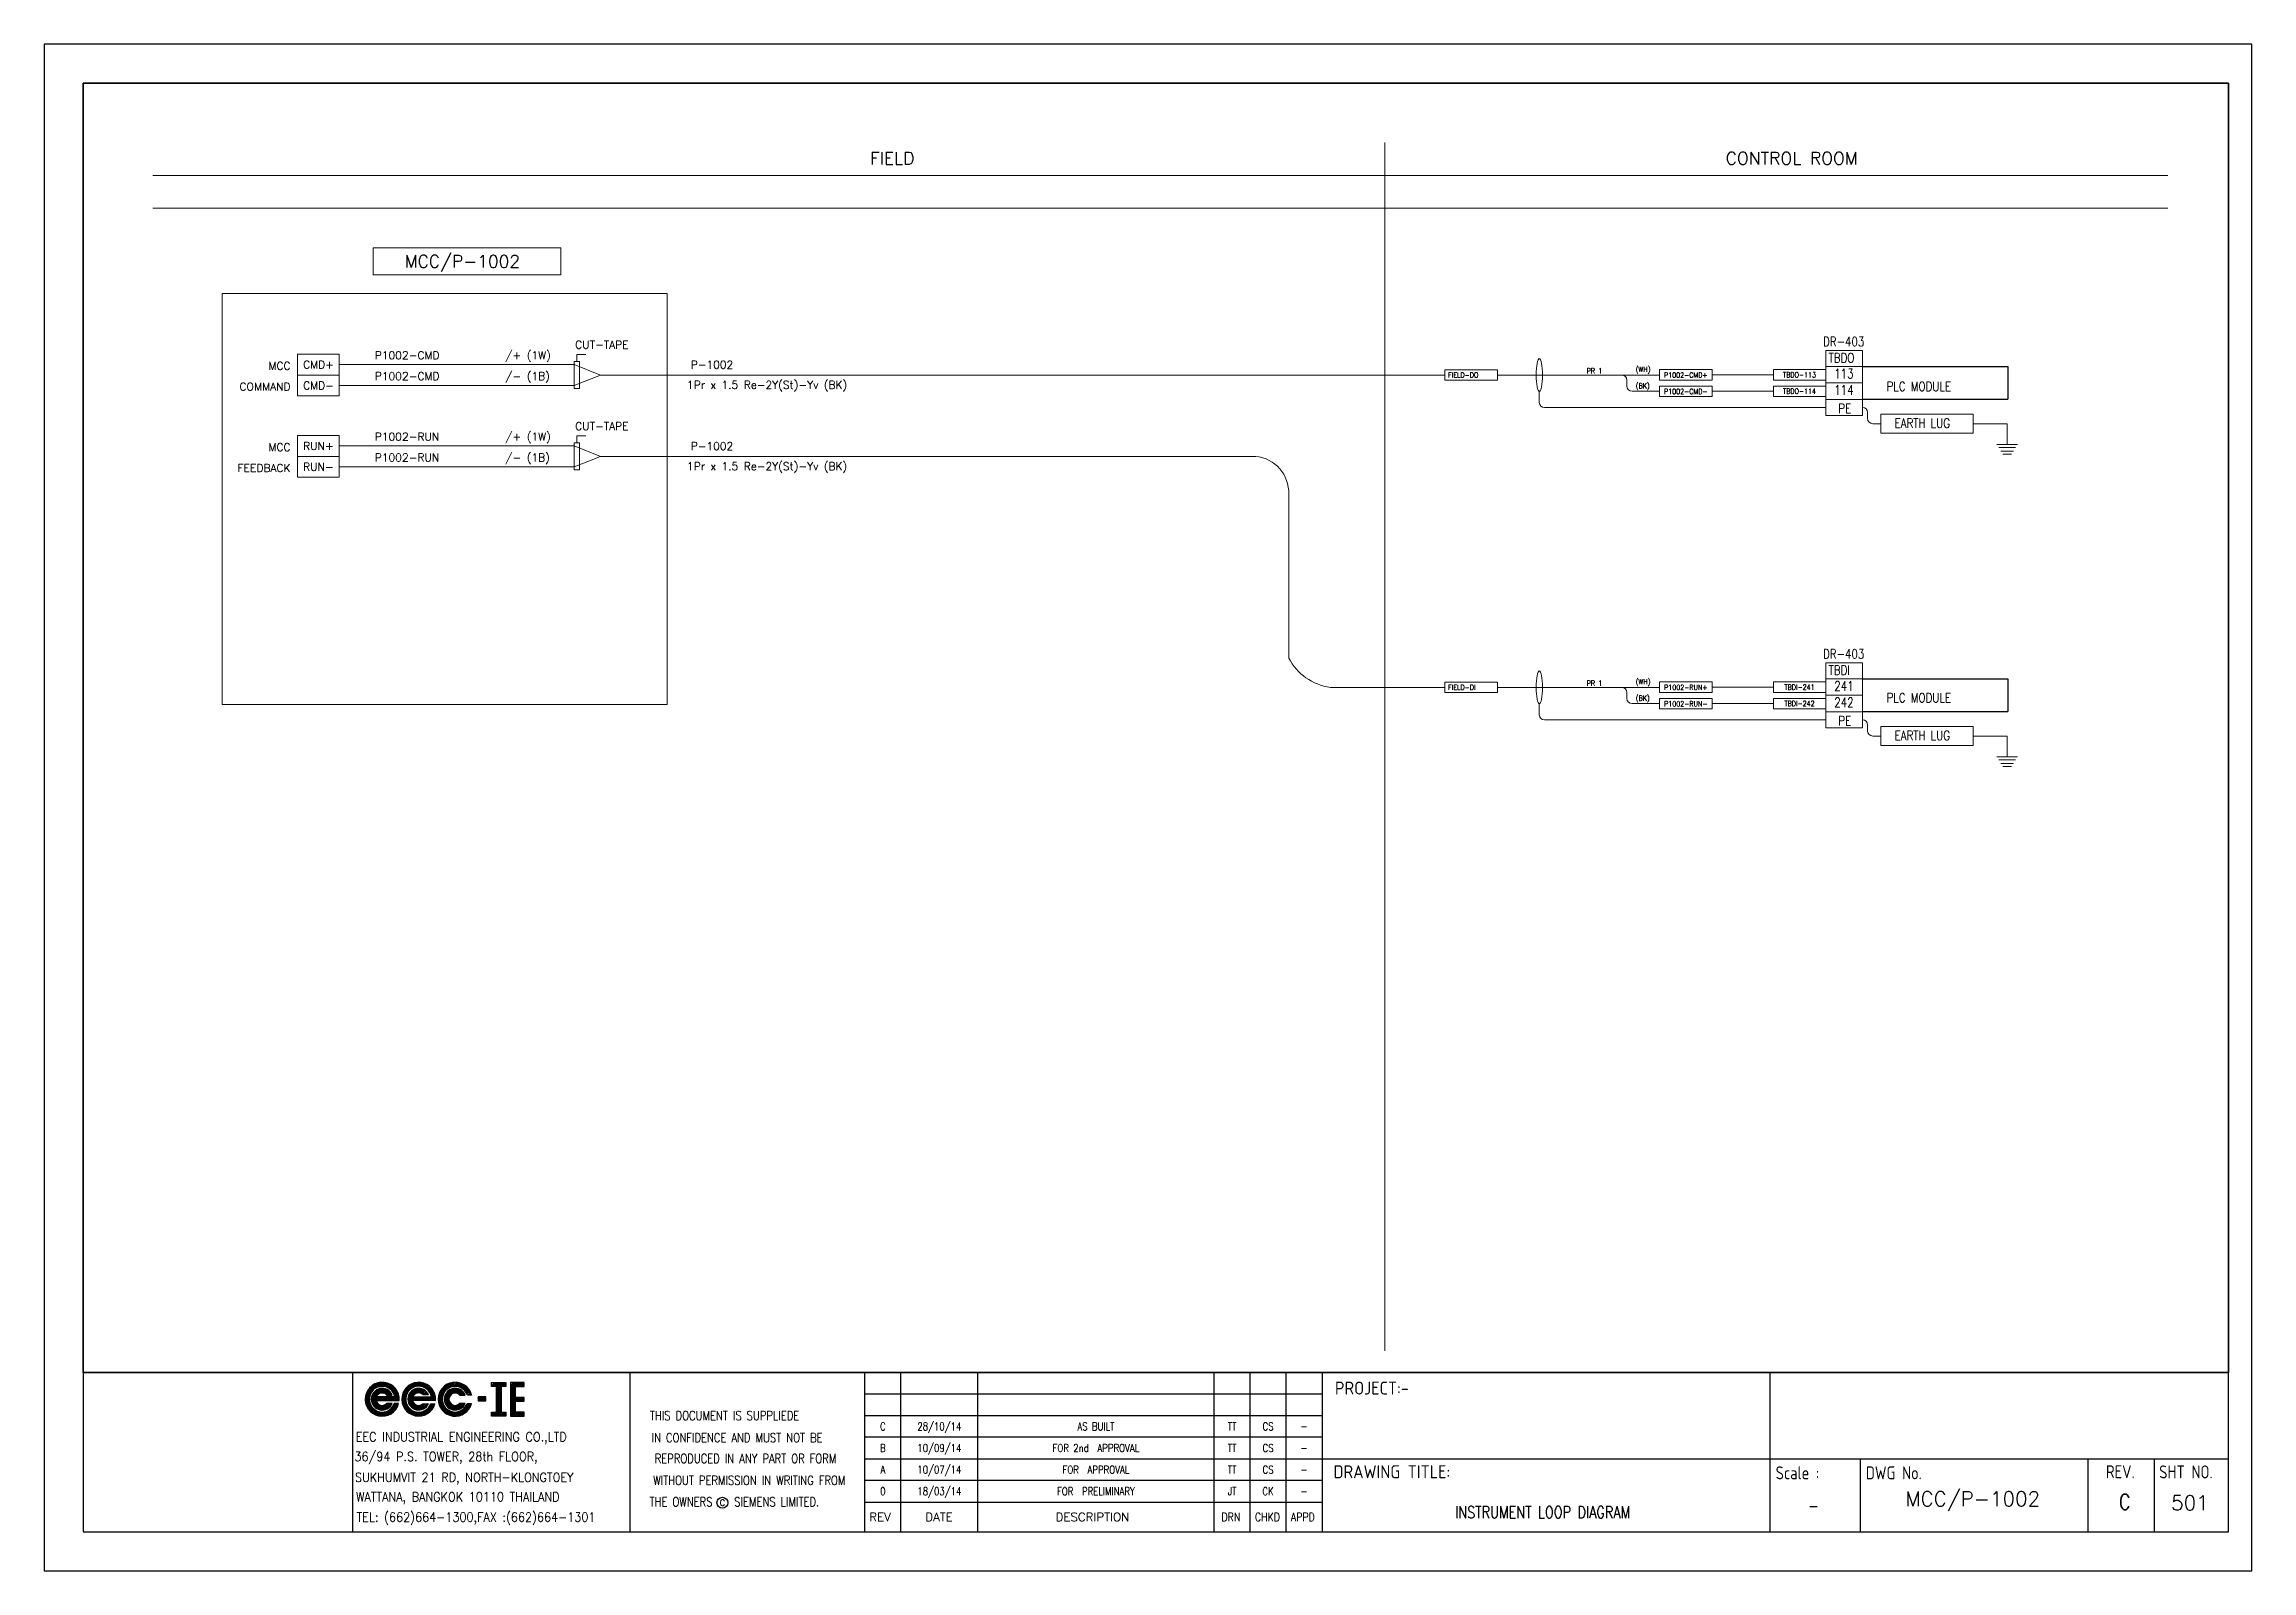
# Model space of a CAD drawing. Header units: millimetres. Extents: x -14942 to 24072, y -50285 to 2207.
# Drawn here: x 514.4 to 937.4, y -8495.7 to -8203.2 of the extents above; entities that cross this region are included whole.
import ezdxf
from ezdxf.enums import TextEntityAlignment as Align

# ---------------------------------------------------------------- set-up
doc = ezdxf.new("R2010")
doc.units = ezdxf.units.MM
doc.header["$MEASUREMENT"] = 0
doc.layers.get('0').update_dxf_attribs({"linetype": 'CONTINUOUS'})
for name, color, linetype in [('52049_PAPER A4$0$Frame_A1', 253, 'CONTINUOUS'), ('BORDER', 3, 'CONTINUOUS'), ('INSTRU', 4, 'CONTINUOUS'), ('INSTRUMENT', 1, 'CONTINUOUS'), ('LINE', 3, 'CONTINUOUS'), ('TEXT', 2, 'CONTINUOUS')]:
    doc.layers.add(name, color=color, linetype=linetype)
doc.styles.add('52049_PAPER A4$0$ISO Proportional', font='isocp.shx')
doc.styles.add('52049_PAPER A4$0$ROMANS', font='isocp.shx')
doc.styles.add('52049_PAPER A4$0$Romans-title', font='romans.shx')
doc.styles.add('ROMANS', font='romans')

# ---------------------------------------------------------------- blocks, each defined once
blk = doc.blocks.new('52049_PAPER A4$0$eec-ie')
at = {"layer": '52049_PAPER A4$0$Frame_A1', "color": 0, "lineweight": -3}
for p, q in [((0, 0), (0.87, 0.87)), ((0, -0.08), (0.3, 0.22)), ((0, -0.16), (0.26, 0.1)), ((0, -0.23), (0.24, 0)), ((0.01, 0.09), (0.78, 0.86)), ((0.04, 0.2), (0.68, 0.83)), ((0.09, 0.32), (0.55, 0.78)), ((0.26, 0.57), (0.3, 0.62)), ((0.34, -0.12), (1, 0.53)), ((0.35, -0.04), (0.92, 0.53)), ((0.35, -0.19), (1.07, 0.52)), ((0.36, 0.05), (0.82, 0.51)), ((0.37, -0.26), (0.66, 0.04)), ((0.39, -0.32), (0.74, 0.04)), ((0.4, 0.17), (0.7, 0.47)), ((0.41, -0.37), (0.82, 0.04)), ((1.69, 0.04), (0.64, 0.04)), ((0.65, 0.57), (0.96, 0.88)), ((0.68, -0.17), (0.9, 0.04)), ((0.76, -0.17), (0.98, 0.04)), ((0.77, 0.62), (1.03, 0.88)), ((0.84, -0.17), (1.05, 0.04)), ((0.87, 0.64), (1.1, 0.87)), ((0.87, 0.25), (1.13, 0.51)), ((0.92, -0.17), (1.13, 0.04)), ((0.95, 0.64), (1.17, 0.86)), ((0.96, 0.26), (1.19, 0.49)), ((1, -0.17), (1.21, 0.04)), ((1.03, 0.64), (1.23, 0.84)), ((1.03, 0.25), (1.24, 0.46)), ((1.07, -0.17), (1.29, 0.04)), ((1.09, 0.24), (1.29, 0.44)), ((1.1, 0.63), (1.29, 0.82)), ((1.15, 0.21), (1.34, 0.4)), ((1.15, -0.17), (1.37, 0.04)), ((1.16, 0.62), (1.35, 0.8)), ((1.19, 0.18), (1.38, 0.37)), ((1.22, 0.6), (1.4, 0.78)), ((1.22, 0.15), (1.54, 0.15)), ((1.23, -0.17), (1.44, 0.04)), ((1.25, 0.15), (1.42, 0.33)), ((1.28, 0.57), (1.45, 0.75)), ((1.31, -0.17), (1.52, 0.04)), ((1.32, 0.15), (1.46, 0.29)), ((1.33, 0.55), (1.5, 0.72)), ((1.38, 0.52), (1.54, 0.69)), ((1.39, -0.17), (1.6, 0.04)), ((1.4, 0.15), (1.49, 0.24)), ((1.42, 0.49), (1.59, 0.65)), ((1.46, 0.45), (1.63, 0.62)), ((1.46, -0.17), (1.68, 0.04)), ((1.48, 0.15), (1.52, 0.19)), ((1.5, 0.41), (1.67, 0.58)), ((1.54, 0.37), (1.71, 0.54)), ((1.54, -0.17), (1.9, 0.18)), ((1.57, 0.33), (1.74, 0.49)), ((1.6, 0.28), (1.77, 0.45)), ((1.62, -0.17), (1.91, 0.12)), ((1.63, 0.23), (1.8, 0.4)), ((1.65, 0.17), (1.83, 0.35)), ((1.67, 0.11), (1.86, 0.3)), ((1.69, 0.05), (1.88, 0.24)), ((1.7, -0.17), (1.93, 0.06)), ((2.09, -0.09), (2.37, 0.19)), ((2.1, -0.01), (2.51, 0.41)), ((2.1, -0.17), (2.34, 0.08)), ((2.11, 0.08), (2.88, 0.86)), ((2.13, 0.18), (2.78, 0.83)), ((2.18, 0.31), (2.65, 0.78)), ((2.31, 0.52), (2.45, 0.65)), ((2.44, -0.05), (3.02, 0.52)), ((2.44, -0.13), (3.1, 0.52)), ((2.45, -0.2), (2.78, 0.13)), ((2.46, 0.04), (2.93, 0.51)), ((2.46, -0.26), (2.76, 0.04)), ((2.48, -0.32), (2.84, 0.04)), ((2.49, 0.15), (2.81, 0.47)), ((2.56, 0.45), (2.97, 0.87)), ((2.72, -0.17), (2.92, 0.04)), ((2.73, 0.04), (3.79, 0.04)), ((2.77, 0.59), (3.06, 0.87)), ((2.79, -0.17), (3, 0.04)), ((2.84, 0.19), (3.17, 0.51)), ((2.87, -0.17), (3.08, 0.04)), ((2.89, 0.63), (3.13, 0.87)), ((2.95, -0.17), (3.15, 0.04)), ((2.98, 0.64), (3.2, 0.86)), ((2.98, 0.26), (3.23, 0.5)), ((3.03, -0.17), (3.23, 0.04)), ((3.06, 0.65), (3.27, 0.85)), ((3.07, 0.26), (3.29, 0.48)), ((3.11, -0.17), (3.31, 0.04)), ((3.14, 0.64), (3.33, 0.83)), ((3.14, 0.25), (3.34, 0.46)), ((3.18, -0.17), (3.39, 0.04)), ((3.2, 0.24), (3.39, 0.43)), ((3.21, 0.63), (3.39, 0.81)), ((3.25, 0.21), (3.44, 0.4)), ((3.26, -0.17), (3.47, 0.04)), ((3.27, 0.62), (3.44, 0.79)), ((3.29, 0.18), (3.48, 0.36)), ((3.62, 0.16), (3.31, 0.16)), ((3.33, 0.6), (3.5, 0.77)), ((3.34, -0.17), (3.54, 0.04)), ((3.36, 0.16), (3.52, 0.32)), ((3.38, 0.57), (3.55, 0.74)), ((3.42, -0.17), (3.62, 0.04)), ((3.43, 0.55), (3.59, 0.71)), ((3.43, 0.16), (3.55, 0.28)), ((3.48, 0.52), (3.64, 0.68)), ((3.5, -0.17), (3.7, 0.04)), ((3.51, 0.16), (3.58, 0.23)), ((3.52, 0.48), (3.68, 0.64)), ((3.57, 0.45), (3.72, 0.61)), ((3.57, -0.17), (3.78, 0.04)), ((3.59, 0.16), (3.61, 0.18)), ((3.6, 0.41), (3.76, 0.57)), ((3.64, 0.37), (3.8, 0.53)), ((3.65, -0.17), (3.99, 0.17)), ((3.67, 0.32), (3.83, 0.48)), ((3.7, 0.27), (3.87, 0.44)), ((3.73, 0.22), (3.9, 0.39)), ((3.73, -0.17), (4, 0.11)), ((3.75, 0.17), (3.92, 0.34)), ((3.77, 0.11), (3.95, 0.28)), ((3.79, 0.05), (3.97, 0.23)), ((3.81, -0.17), (4.02, 0.04)), ((4.18, -0.03), (4.57, 0.36)), ((4.18, -0.11), (4.47, 0.18)), ((4.18, -0.18), (4.43, 0.07)), ((4.19, 0.06), (5, 0.86)), ((4.21, 0.16), (4.9, 0.84)), ((4.25, 0.28), (4.78, 0.8)), ((4.34, 0.45), (4.61, 0.71)), ((4.53, -0.15), (5.2, 0.53)), ((4.53, -0.07), (5.13, 0.53)), ((4.54, 0.02), (5.04, 0.52)), ((4.54, -0.22), (4.86, 0.1)), ((4.57, 0.12), (4.93, 0.49)), ((4.69, 0.48), (5.08, 0.87)), ((4.69, 0.32), (4.73, 0.37)), ((4.88, 0.59), (5.16, 0.88)), ((4.96, 0.2), (5.27, 0.52)), ((4.99, 0.63), (5.24, 0.87)), ((5.08, 0.64), (5.31, 0.86)), ((5.09, 0.25), (5.33, 0.5)), ((5.16, 0.64), (5.37, 0.85)), ((5.17, 0.26), (5.39, 0.48)), ((5.24, 0.64), (5.43, 0.83)), ((5.24, 0.25), (5.44, 0.46)), ((5.3, 0.63), (5.49, 0.82)), ((5.3, 0.23), (5.49, 0.43)), ((5.35, 0.2), (5.54, 0.39)), ((5.37, 0.61), (5.55, 0.79)), ((5.39, 0.17), (5.58, 0.36)), ((5.4, 0.15), (5.72, 0.15)), ((5.42, 0.59), (5.6, 0.77)), ((5.46, 0.15), (5.62, 0.32)), ((5.48, 0.57), (5.65, 0.74)), ((5.53, 0.54), (5.7, 0.71)), ((5.53, 0.15), (5.65, 0.27)), ((5.58, 0.51), (5.74, 0.68)), ((5.61, 0.15), (5.68, 0.23)), ((5.62, 0.47), (5.79, 0.64)), ((5.66, 0.44), (5.83, 0.6)), ((5.69, 0.15), (5.71, 0.18)), ((5.7, 0.4), (5.87, 0.56)), ((5.73, 0.36), (5.9, 0.52)), ((5.77, 0.31), (5.94, 0.48)), ((5.8, 0.26), (5.97, 0.43)), ((5.82, 0.21), (6, 0.38)), ((5.85, 0.15), (6.02, 0.33)), ((6.09, 0.15), (5.85, 0.15)), ((5.92, 0.15), (6.05, 0.28)), ((6, 0.15), (6.07, 0.22)), ((6.08, 0.15), (6.09, 0.16)), ((6.9, 0.04), (6.46, 0.04)), ((6.46, 0.04), (6.46, -0.18)), ((6.46, -0.01), (6.51, 0.04)), ((6.46, -0.09), (6.59, 0.04)), ((6.46, -0.17), (6.66, 0.04)), ((6.52, -0.18), (6.74, 0.04)), ((6.6, -0.18), (6.82, 0.04)), ((6.68, -0.18), (6.9, 0.04)), ((6.9, -0.18), (6.9, 0.04)), ((7.23, 0.68), (7.41, 0.86)), ((7.27, 0.64), (7.49, 0.86)), ((7.35, 0.64), (7.57, 0.86)), ((7.43, 0.64), (7.65, 0.86)), ((7.5, 0.64), (7.72, 0.86)), ((7.51, 0.57), (7.8, 0.86)), ((7.51, 0.49), (7.88, 0.86)), ((7.51, 0.41), (7.96, 0.86)), ((7.51, 0.34), (7.78, 0.61)), ((7.51, 0.26), (7.78, 0.53)), ((7.51, 0.18), (7.78, 0.45)), ((7.51, 0.1), (7.78, 0.38)), ((7.51, 0.02), (7.78, 0.3)), ((7.51, -0.05), (7.78, 0.22)), ((7.51, -0.13), (7.78, 0.14)), ((7.51, -0.21), (7.78, 0.07)), ((7.82, 0.64), (8.04, 0.86)), ((7.89, 0.64), (8.06, 0.81)), ((7.97, 0.64), (8.06, 0.73)), ((8.05, 0.64), (8.06, 0.65)), ((8.33, 0.46), (8.74, 0.86)), ((8.33, 0.54), (8.66, 0.86)), ((8.33, 0.38), (8.82, 0.86)), ((8.33, 0.69), (8.5, 0.86)), ((8.33, 0.62), (8.58, 0.86)), ((8.33, 0.3), (8.61, 0.58)), ((8.33, 0.23), (8.61, 0.5)), ((8.33, 0.15), (8.61, 0.42)), ((8.33, 0.07), (8.61, 0.35)), ((8.33, -0.01), (8.61, 0.27)), ((8.33, -0.09), (8.61, 0.19)), ((8.33, -0.16), (8.61, 0.11)), ((8.33, -0.24), (8.61, 0.03)), ((8.33, -0.4), (8.74, 0.01)), ((8.33, -0.32), (8.66, 0.01)), ((8.33, -0.48), (8.82, 0.01)), ((8.67, 0.64), (8.89, 0.86)), ((8.68, -0.21), (8.9, 0.01)), ((8.75, 0.64), (8.97, 0.86)), ((8.75, -0.21), (8.97, 0.01)), ((8.83, 0.64), (9.05, 0.86)), ((8.83, -0.21), (9.05, 0.01)), ((8.91, 0.64), (9.11, 0.84)), ((8.99, 0.64), (9.11, 0.76)), ((9.06, 0.64), (9.11, 0.69)), ((0.02, -0.3), (0.23, -0.08)), ((0.03, -0.36), (0.23, -0.16)), ((0.05, -0.42), (0.24, -0.23)), ((0.07, -0.47), (0.26, -0.29)), ((0.1, -0.53), (0.27, -0.35)), ((0.12, -0.58), (0.3, -0.4)), ((0.15, -0.63), (0.32, -0.46)), ((0.19, -0.67), (0.35, -0.5)), ((0.22, -0.72), (0.39, -0.55)), ((0.26, -0.76), (0.42, -0.59)), ((0.3, -0.8), (0.46, -0.63)), ((0.34, -0.83), (0.5, -0.67)), ((0.38, -0.87), (0.55, -0.7)), ((0.42, -0.9), (0.59, -0.73)), ((0.44, -0.42), (0.64, -0.22)), ((0.47, -0.47), (0.66, -0.27)), ((0.47, -0.93), (0.65, -0.76)), ((0.5, -0.51), (0.69, -0.32)), ((0.52, -0.96), (0.7, -0.78)), ((0.54, -0.55), (0.73, -0.36)), ((0.58, -0.59), (0.78, -0.39)), ((0.58, -0.98), (0.76, -0.8)), ((0.62, -0.17), (1.94, -0.17)), ((0.63, -0.62), (0.83, -0.42)), ((0.63, -1.01), (0.82, -0.82)), ((0.68, -0.65), (0.89, -0.44)), ((0.69, -1.03), (0.89, -0.83)), ((0.73, -0.67), (0.96, -0.45)), ((0.75, -1.04), (0.96, -0.83)), ((0.79, -0.69), (1.04, -0.44)), ((0.82, -1.05), (1.04, -0.83)), ((0.85, -0.71), (1.19, -0.37)), ((0.89, -1.06), (1.14, -0.81)), ((0.92, -0.72), (1.29, -0.34)), ((0.96, -1.07), (1.25, -0.77)), ((1, -0.72), (1.37, -0.34)), ((1.04, -1.06), (1.76, -0.34)), ((1.09, -0.71), (1.45, -0.34)), ((1.13, -1.05), (1.84, -0.34)), ((1.2, -0.67), (1.53, -0.34)), ((1.54, -0.34), (1.22, -0.34)), ((1.23, -1.03), (1.9, -0.36)), ((1.35, -0.99), (1.86, -0.48)), ((1.53, -0.88), (1.76, -0.66)), ((1.65, -0.38), (1.68, -0.34)), ((1.91, -0.34), (1.66, -0.34)), ((1.78, -0.17), (1.94, -0.01)), ((1.85, -0.17), (1.94, -0.09)), ((1.93, -0.17), (1.94, -0.17)), ((2.1, -0.24), (2.32, -0.02)), ((2.11, -0.3), (2.32, -0.1)), ((2.13, -0.36), (2.32, -0.17)), ((2.15, -0.42), (2.33, -0.24)), ((2.17, -0.48), (2.35, -0.3)), ((2.2, -0.53), (2.37, -0.36)), ((2.22, -0.58), (2.39, -0.42)), ((2.25, -0.63), (2.42, -0.47)), ((2.29, -0.68), (2.45, -0.51)), ((2.32, -0.72), (2.48, -0.56)), ((2.36, -0.76), (2.52, -0.6)), ((2.4, -0.8), (2.56, -0.64)), ((2.44, -0.84), (2.6, -0.68)), ((2.48, -0.87), (2.64, -0.71)), ((2.51, -0.38), (2.71, -0.17)), ((2.53, -0.9), (2.69, -0.74)), ((2.54, -0.43), (2.73, -0.23)), ((2.57, -0.47), (2.76, -0.28)), ((2.58, -0.93), (2.74, -0.77)), ((2.6, -0.51), (2.79, -0.33)), ((2.63, -0.96), (2.8, -0.79)), ((2.64, -0.55), (2.83, -0.37)), ((2.68, -0.98), (2.86, -0.81)), ((2.69, -0.59), (2.87, -0.4)), ((4.02, -0.17), (2.71, -0.17)), ((2.73, -0.62), (2.93, -0.43)), ((2.74, -1.01), (2.92, -0.82)), ((2.78, -0.65), (2.99, -0.44)), ((2.8, -1.02), (2.99, -0.83)), ((2.84, -0.67), (3.06, -0.45)), ((2.86, -1.04), (3.06, -0.84)), ((2.9, -0.69), (3.14, -0.44)), ((2.92, -1.05), (3.14, -0.83)), ((2.96, -0.7), (3.32, -0.35)), ((2.99, -1.06), (3.24, -0.81)), ((3.03, -0.71), (3.39, -0.35)), ((3.07, -1.06), (3.36, -0.77)), ((3.11, -0.71), (3.47, -0.35)), ((3.15, -1.06), (3.86, -0.35)), ((3.2, -0.7), (3.55, -0.35)), ((3.24, -1.04), (3.94, -0.35)), ((3.31, -0.35), (3.62, -0.35)), ((3.32, -0.65), (3.62, -0.36)), ((3.35, -1.02), (3.98, -0.38)), ((3.48, -0.97), (3.93, -0.51)), ((3.74, -0.39), (3.78, -0.35)), ((3.76, -0.35), (3.99, -0.35)), ((3.89, -0.17), (4.02, -0.03)), ((3.96, -0.17), (4.03, -0.11)), ((4.19, -0.25), (4.42, -0.03)), ((4.21, -0.32), (4.41, -0.11)), ((4.22, -0.38), (4.42, -0.18)), ((4.24, -0.44), (4.43, -0.25)), ((4.26, -0.49), (4.45, -0.31)), ((4.29, -0.54), (4.47, -0.37)), ((4.32, -0.59), (4.49, -0.42)), ((4.35, -0.64), (4.52, -0.47)), ((4.38, -0.69), (4.55, -0.52)), ((4.42, -0.73), (4.58, -0.56)), ((4.45, -0.77), (4.62, -0.6)), ((4.49, -0.81), (4.66, -0.64)), ((4.53, -0.84), (4.7, -0.68)), ((4.56, -0.28), (4.8, -0.03)), ((4.58, -0.33), (4.8, -0.11)), ((4.58, -0.88), (4.75, -0.71)), ((4.6, -0.39), (4.81, -0.18)), ((4.62, -0.91), (4.8, -0.74)), ((4.63, -0.44), (4.83, -0.24)), ((4.66, -0.48), (4.86, -0.29)), ((4.67, -0.94), (4.85, -0.77)), ((4.7, -0.52), (4.89, -0.33)), ((4.72, -0.97), (4.9, -0.79)), ((4.74, -0.56), (4.93, -0.37)), ((4.78, -0.6), (4.98, -0.4)), ((4.78, -0.99), (4.96, -0.81)), ((4.83, -0.63), (5.03, -0.43)), ((4.83, -1.01), (5.03, -0.82)), ((4.88, -0.66), (5.09, -0.44)), ((4.89, -1.03), (5.1, -0.83)), ((4.93, -0.68), (5.17, -0.45)), ((4.96, -1.05), (5.17, -0.83)), ((4.99, -0.7), (5.26, -0.43)), ((5.02, -1.06), (5.26, -0.82)), ((5.06, -0.71), (5.43, -0.34)), ((5.09, -1.06), (5.36, -0.8)), ((5.13, -0.72), (5.5, -0.34)), ((5.17, -1.07), (5.49, -0.75)), ((5.21, -0.71), (5.58, -0.34)), ((5.25, -1.06), (5.97, -0.34)), ((5.3, -0.7), (5.66, -0.34)), ((5.35, -1.05), (6.05, -0.34)), ((5.72, -0.34), (5.4, -0.34)), ((5.43, -0.65), (5.71, -0.37)), ((5.45, -1.02), (6.07, -0.4)), ((5.58, -0.96), (6.02, -0.53)), ((5.81, -0.43), (5.89, -0.34)), ((5.85, -0.34), (6.09, -0.34)), ((6.46, -0.18), (6.9, -0.18)), ((6.75, -0.18), (6.9, -0.04)), ((6.83, -0.18), (6.9, -0.12)), ((7.23, -0.95), (7.34, -0.84)), ((7.23, -0.88), (7.26, -0.84)), ((7.23, -1.03), (7.42, -0.84)), ((7.28, -1.07), (7.5, -0.84)), ((7.35, -1.07), (7.78, -0.64)), ((7.43, -1.07), (7.78, -0.71)), ((7.51, -0.29), (7.78, -0.01)), ((7.51, -0.37), (7.78, -0.09)), ((7.51, -0.44), (7.78, -0.17)), ((7.51, -0.52), (7.78, -0.25)), ((7.51, -0.6), (7.78, -0.32)), ((7.51, -0.68), (7.78, -0.4)), ((7.51, -0.76), (7.78, -0.48)), ((7.51, -0.83), (7.78, -0.56)), ((7.51, -1.07), (7.78, -0.79)), ((7.59, -1.07), (7.81, -0.84)), ((7.67, -1.07), (7.89, -0.84)), ((7.74, -1.07), (7.96, -0.84)), ((7.82, -1.07), (8.04, -0.84)), ((7.9, -1.07), (8.06, -0.91)), ((7.98, -1.07), (8.06, -0.98)), ((8.06, -1.07), (8.06, -1.06)), ((8.33, -0.55), (8.61, -0.28)), ((8.33, -0.63), (8.61, -0.36)), ((8.33, -0.71), (8.61, -0.43)), ((8.33, -0.79), (8.61, -0.51)), ((8.33, -0.86), (8.61, -0.59)), ((8.33, -0.94), (8.61, -0.67)), ((8.33, -1.02), (8.61, -0.75)), ((8.37, -1.07), (8.61, -0.82)), ((8.45, -1.07), (8.67, -0.84)), ((8.52, -1.07), (8.74, -0.84)), ((8.6, -1.07), (8.82, -0.84)), ((8.68, -1.07), (8.9, -0.84)), ((8.76, -1.07), (8.98, -0.84)), ((8.84, -1.07), (9.06, -0.84)), ((8.91, -0.21), (9.11, -0.02)), ((8.91, -1.07), (9.11, -0.87)), ((8.99, -0.21), (9.11, -0.09)), ((8.99, -1.07), (9.11, -0.95)), ((9.07, -0.21), (9.11, -0.17)), ((9.07, -1.07), (9.11, -1.03))]:
    blk.add_line(p, q, dxfattribs=at)
for points in [[(7.23, 0.86), (8.06, 0.86), (8.06, 0.64), (7.78, 0.64), (7.78, -0.84), (8.06, -0.84), (8.06, -1.07), (7.23, -1.07), (7.23, -0.84), (7.51, -0.84), (7.51, 0.64), (7.23, 0.64)], [(8.61, 0.01), (8.61, 0.64), (9.11, 0.64), (9.11, 0.86), (8.33, 0.86), (8.33, -1.07), (9.11, -1.07), (9.11, -0.84), (8.61, -0.84), (8.61, -0.21), (9.11, -0.21), (9.11, 0.01)]]:
    blk.add_lwpolyline(points, close=True, dxfattribs=at)
for centre, radius, start, end in [((0.97, -0.09), 0.972, 355.3439, 345.1466), ((0.97, -0.09), 0.737, 10.5243, 340.256), ((0.97, -0.09), 0.623, 23.5697, 336.4303), ((0.97, -0.09), 0.354, 44.7876, 157.6107), ((3.06, -0.09), 0.967, 355.6074, 344.7747), ((3.06, -0.09), 0.742, 10.0766, 339.9937), ((3.06, -0.09), 0.618, 24.2545, 335.7455), ((3.06, -0.09), 0.358, 45.1096, 158.7579), ((5.15, -0.09), 0.972, 14.8534, 345.1466), ((5.15, -0.09), 0.737, 19.744, 340.256), ((5.15, -0.09), 0.623, 23.5697, 336.4303), ((5.15, -0.09), 0.354, 44.7876, 315.2124), ((0.97, -0.09), 0.354, 192.8901, 315.2124), ((3.06, -0.09), 0.358, 191.9242, 314.8904)]:
    blk.add_arc(centre, radius, start, end, dxfattribs=at)
blk = doc.blocks.new('52049_PAPER A4$0$eec logo')
at = {"color": 7, "xscale": 2.786697286423482, "yscale": 2.786697286423482, "zscale": 2.786697286423482}
blk.add_blockref('52049_PAPER A4$0$eec-ie', (50.01, 25.95), dxfattribs=at)
blk = doc.blocks.new('A$C089E5181')
at = {"color": 3}
for p, q in [((-415.5, 38.01), (-4.5, 38.01)), ((-363.94, 38.01), (-363.94, 7.5)), ((-310.77, 38.01), (-310.77, 7.5)), ((-265.75, 7.5), (-265.75, 38.01)), ((-258.85, 7.5), (-258.85, 38.01)), ((-244.11, 7.5), (-244.11, 38.01)), ((-198.84, 7.5), (-198.84, 38.01)), ((-191.95, 7.5), (-191.95, 38.01)), ((-185.05, 7.5), (-185.05, 38.01)), ((-178.16, 38.01), (-178.16, 7.5)), ((-92.38, 38.01), (-92.38, 7.5)), ((-178.16, 21.46), (-4.5, 21.46)), ((-75.06, 21.46), (-75.06, 7.5)), ((-31.4, 21.46), (-31.4, 7.5)), ((-18.75, 21.46), (-18.75, 7.5)), ((-265.75, 13.19), (-178.16, 13.19))]:
    blk.add_line(p, q, dxfattribs=at)
at = {"color": 1}
for p, q in [((-178.16, 33.87), (-265.75, 33.87)), ((-265.75, 29.74), (-178.16, 29.74)), ((-178.16, 25.6), (-265.75, 25.6)), ((-265.75, 21.46), (-178.16, 21.46)), ((-178.16, 17.33), (-265.75, 17.33))]:
    blk.add_line(p, q, dxfattribs=at)
at = {"color": 7}
for p, q in [((-4.5, 38.01), (-96.38, 38.01)), ((-92.38, 38.01), (-92.38, 19.85))]:
    blk.add_line(p, q, dxfattribs=at)
blk.add_lwpolyline([(0, 0), (0, 292.5), (-423, 292.5), (-423, 0)], close=True, dxfattribs=at)
blk.add_lwpolyline([(-415.5, 285), (-4.5, 285), (-4.5, 38.01), (-415.5, 38.01)], close=True)
at = {"color": 3}
blk.add_lwpolyline([(-4.5, 7.5), (-4.5, 285), (-415.5, 285), (-415.5, 7.5)], close=True, dxfattribs=at)
at = {"color": 2}
blk.add_circle((-293.05, 13.05), 1.05, dxfattribs=at)
at = {"color": 3, "xscale": 1.200000000000001, "yscale": 1.200000000000001, "zscale": 1.200000000000001}
blk.add_blockref('52049_PAPER A4$0$eec logo', (-421.49, 2.05), dxfattribs=at)
at = {"color": 2, "style": '52049_PAPER A4$0$ISO Proportional'}
for s, height, p in [('PROJECT:-', 2.482, (-168.61, 35.02)), ('DRAWING TITLE:', 2.4821, (-164.78, 18.99))]:
    blk.add_text(s, height=height, dxfattribs=at).set_placement(p, align=Align.MIDDLE_CENTER)
at = {"color": 2, "style": '52049_PAPER A4$0$Romans-title', "width": 0.8}
for s, p in [('THIS DOCUMENT IS SUPPLIEDE', (-292.63, 29.75)), ('IN CONFIDENCE AND MUST NOT BE', (-290.24, 25.51)), (' REPRODUCED IN ANY PART OR FORM', (-289.1, 21.53)), (' WITHOUT PERMISSION IN WRITING FROM ', (-287.9, 17.35)), ('THE OWNERS   SIEMENS LIMITED. ', (-290.28, 13.22))]:
    blk.add_text(s, height=1.75, dxfattribs=at).set_placement(p, align=Align.MIDDLE)
at = {"color": 2, "style": '52049_PAPER A4$0$Romans-title'}
for s, height, width, p in [('EEC INDUSTRIAL ENGINEERING CO.,LTD', 1.75, 0.9, (-363.31, 24.81)), ('36/94 P.S. TOWER, 28th FLOOR,', 1.75, 0.9, (-363.55, 21.03, -1.75)), ('SUKHUMVIT 21 RD, NORTH-KLONGTOEY', 1.75, 0.9, (-363.45, 17.05, -1.75)), ('WATTANA, BANGKOK 10110 THAILAND ', 1.75, 0.9, (-363.25, 13.31, -1.75)), ('TEL: (662)664-1300,FAX :(662)664-1301', 1.75, 0.9, (-363.14, 9.42, -1.75)), ('DRN', 1.655, 0.8, (-197.44, 9.49)), ('CHKD', 1.655, 0.8, (-191.03, 9.49)), ('APPD', 1.655, 0.8, (-184.14, 9.49))]:
    blk.add_text(s, height=height, dxfattribs=dict(at, width=width)).set_placement(p)
at = {"color": 2}
for s, height, style, width, p in [('C', 1.5, '52049_PAPER A4$0$Romans-title', 0.8, (-262.3, 27.67)), ('28/10/14', 1.5, '52049_PAPER A4$0$Romans-title', 0.8, (-251.48, 27.67)), ('AS BUILT', 1.5, '52049_PAPER A4$0$Romans-title', 0.8, (-221.48, 27.67)), ('TT', 1.5, '52049_PAPER A4$0$Romans-title', 0.8, (-195.39, 27.67)), ('CS', 1.5, '52049_PAPER A4$0$Romans-title', 0.8, (-188.5, 27.67)), ('-', 1.5, '52049_PAPER A4$0$Romans-title', 0.8, (-181.6, 27.67)), ('B', 1.5, '52049_PAPER A4$0$Romans-title', 0.8, (-262.3, 23.53)), ('10/09/14', 1.5, '52049_PAPER A4$0$Romans-title', 0.8, (-251.48, 23.53)), ('FOR 2nd  APPROVAL', 1.5, '52049_PAPER A4$0$Romans-title', 0.8, (-221.48, 23.53)), ('TT', 1.5, '52049_PAPER A4$0$Romans-title', 0.8, (-195.39, 23.53)), ('CS', 1.5, '52049_PAPER A4$0$Romans-title', 0.8, (-188.5, 23.53)), ('-', 1.5, '52049_PAPER A4$0$Romans-title', 0.8, (-181.6, 23.53)), ('A', 1.5, '52049_PAPER A4$0$Romans-title', 0.8, (-262.3, 19.39)), ('10/07/14', 1.5, '52049_PAPER A4$0$Romans-title', 0.8, (-251.48, 19.39)), ('FOR  APPROVAL', 1.5, '52049_PAPER A4$0$Romans-title', 0.8, (-221.48, 19.39)), ('TT', 1.5, '52049_PAPER A4$0$Romans-title', 0.8, (-195.39, 19.39)), ('CS', 1.5, '52049_PAPER A4$0$Romans-title', 0.8, (-188.5, 19.39)), ('-', 1.5, '52049_PAPER A4$0$Romans-title', 0.8, (-181.6, 19.39)), ('Scale :', 2.482, '52049_PAPER A4$0$ROMANS', 0.9, (-87.06, 18.78)), ('DWG No.', 2.482, '52049_PAPER A4$0$ROMANS', 0.9, (-68.61, 18.78)), ('REV.', 2.482, '52049_PAPER A4$0$ROMANS', 0.9, (-25.21, 18.99)), ('SHT NO.', 2.482, '52049_PAPER A4$0$ROMANS', 0.9, (-12.64, 18.96)), ('0', 1.5, '52049_PAPER A4$0$Romans-title', 0.8, (-262.3, 15.26)), ('18/03/14', 1.5, '52049_PAPER A4$0$Romans-title', 0.8, (-251.48, 15.26)), ('FOR  PRELIMINARY', 1.5, '52049_PAPER A4$0$Romans-title', 0.8, (-221.48, 15.26)), ('JT', 1.5, '52049_PAPER A4$0$Romans-title', 0.8, (-195.39, 15.26)), ('CK', 1.5, '52049_PAPER A4$0$Romans-title', 0.8, (-188.5, 15.26)), ('-', 1.5, '52049_PAPER A4$0$Romans-title', 0.8, (-181.6, 15.26)), ('C', 3, '52049_PAPER A4$0$Romans-title', 0.8, (-24.36, 13.21)), ('-', 2.25, '52049_PAPER A4$0$Romans-title', 0.8, (-84, 12.48))]:
    blk.add_text(s, height=height, dxfattribs=dict(at, style=style, width=width)).set_placement(p, align=Align.MIDDLE_CENTER)
at = {"color": 2, "style": '52049_PAPER A4$0$Romans-title'}
blk.add_text('C', height=1.19, dxfattribs=at).set_placement((-293.05, 13.05), align=Align.MIDDLE)
for s, height, p in [('REV', 1.655, (-264.9, 9.49)), ('DATE', 1.655, (-254.17, 9.49)), ('DESCRIPTION', 1.6548, (-229.2, 9.49))]:
    blk.add_text(s, height=height, dxfattribs=at).set_placement(p)
at = {"layer": 'TEXT', "style": 'ROMANS', "width": 0.8}
blk.add_text('INSTRUMENT LOOP DIAGRAM ', height=2.25, dxfattribs=at).set_placement((-135.27, 11.24), align=Align.MIDDLE_CENTER)

msp = doc.modelspace()

# ---------------------------------------------------------------- linework, layer by layer
at = {"layer": 'BORDER', "color": 7, "lineweight": 13, "ltscale": 2.5}
msp.add_line((771.32, -8222), (771.32, -8453.54), dxfattribs=at)
at = {"layer": 'BORDER', "color": 7, "lineweight": 13}
for p, q in [((535.29, -8228.3), (921.32, -8228.3)), ((535.29, -8234.6), (921.32, -8234.6))]:
    msp.add_line(p, q, dxfattribs=at)
at = {"layer": 'INSTRU', "color": 7, "lineweight": 13}
for p, q in [((562.99, -8262.56), (570.99, -8262.56)), ((562.99, -8262.56), (562.99, -8266.56)), ((570.99, -8262.56), (570.99, -8266.56)), ((562.99, -8266.56), (570.99, -8266.56)), ((562.99, -8266.56), (562.99, -8270.56)), ((570.99, -8266.56), (570.99, -8270.56)), ((562.99, -8270.56), (570.99, -8270.56)), ((562.99, -8270.56), (570.99, -8270.56)), ((562.99, -8278.15), (570.99, -8278.15)), ((562.99, -8278.15), (562.99, -8282.15)), ((562.99, -8282.15), (570.99, -8282.15)), ((562.99, -8282.15), (562.99, -8286.15)), ((570.99, -8278.15), (570.99, -8282.15)), ((570.99, -8282.15), (570.99, -8286.15)), ((562.99, -8286.15), (570.99, -8286.15)), ((562.99, -8286.15), (570.99, -8286.15))]:
    msp.add_line(p, q, dxfattribs=at)
at = {"layer": 'INSTRUMENT', "color": 7, "lineweight": 13}
for p, q in [((855.79, -8261.83), (862.81, -8261.83)), ((855.79, -8264.95), (855.79, -8261.83)), ((855.79, -8264.95), (862.81, -8264.95)), ((855.79, -8264.95), (855.79, -8271.2)), ((862.81, -8264.95), (855.79, -8264.95)), ((862.81, -8264.95), (862.81, -8261.83)), ((862.81, -8264.95), (862.81, -8271.2)), ((823.97, -8266.56), (792.88, -8266.56)), ((817.69, -8268.68), (817.69, -8267.56)), ((845.76, -8266.54), (834, -8266.54)), ((862.81, -8268.08), (855.79, -8268.08)), ((800.91, -8269.72), (800.91, -8271.81)), ((855.81, -8272.81), (801.91, -8272.81)), ((823.97, -8269.68), (818.69, -8269.68)), ((845.76, -8269.68), (834, -8269.68)), ((855.79, -8271.2), (855.79, -8274.33)), ((862.81, -8271.22), (855.79, -8271.22)), ((862.81, -8271.2), (862.81, -8274.33)), ((863.81, -8274.89), (863.81, -8273.76)), ((862.81, -8274.33), (855.79, -8274.33)), ((864.81, -8275.89), (866.36, -8275.88)), ((866.36, -8274.07), (884.02, -8274.07)), ((866.36, -8277.7), (866.36, -8274.07)), ((884.02, -8277.7), (866.36, -8277.7)), ((884.02, -8274.07), (884.02, -8277.7)), ((884.02, -8275.88), (890.56, -8275.88)), ((890.56, -8275.88), (890.56, -8279.85)), ((888.59, -8279.85), (888.59, -8279.85)), ((888.59, -8279.85), (890.56, -8279.85)), ((888.96, -8280.46), (890.56, -8280.46)), ((889.37, -8281.12), (890.56, -8281.12)), ((889.75, -8281.73), (890.56, -8281.73)), ((890.56, -8279.85), (892.54, -8279.85)), ((890.56, -8279.85), (890.56, -8279.85)), ((890.56, -8280.46), (892.16, -8280.46)), ((890.56, -8281.12), (891.76, -8281.12)), ((890.56, -8281.73), (891.38, -8281.73)), ((855.79, -8321.67), (862.81, -8321.67)), ((855.79, -8324.79), (855.79, -8321.67)), ((862.81, -8324.79), (862.81, -8321.67)), ((823.97, -8326.4), (792.88, -8326.4)), ((817.69, -8328.52), (817.69, -8327.4)), ((845.76, -8326.38), (834, -8326.38)), ((855.79, -8324.79), (862.81, -8324.79)), ((855.79, -8324.79), (855.79, -8331.04)), ((862.81, -8324.79), (855.79, -8324.79)), ((862.81, -8327.92), (855.79, -8327.92)), ((862.81, -8324.79), (862.81, -8331.04)), ((800.91, -8329.56), (800.91, -8331.65)), ((855.81, -8332.65), (801.91, -8332.65)), ((823.97, -8329.52), (818.69, -8329.52)), ((845.76, -8329.52), (834, -8329.52)), ((855.79, -8331.04), (855.79, -8334.17)), ((862.81, -8331.06), (855.79, -8331.06)), ((862.81, -8331.04), (862.81, -8334.17)), ((862.81, -8334.17), (855.79, -8334.17)), ((863.81, -8334.73), (863.81, -8333.6)), ((864.81, -8335.73), (866.36, -8335.72)), ((866.36, -8333.91), (884.02, -8333.91)), ((866.36, -8337.54), (866.36, -8333.91)), ((884.02, -8333.91), (884.02, -8337.54)), ((884.02, -8335.72), (890.56, -8335.72)), ((890.56, -8335.72), (890.56, -8339.69)), ((884.02, -8337.54), (866.36, -8337.54)), ((888.59, -8339.69), (888.59, -8339.69)), ((888.59, -8339.69), (890.56, -8339.69)), ((888.96, -8340.3), (890.56, -8340.3)), ((889.37, -8340.96), (890.56, -8340.96)), ((890.56, -8339.69), (892.54, -8339.69)), ((890.56, -8339.69), (890.56, -8339.69)), ((890.56, -8340.3), (892.16, -8340.3)), ((890.56, -8340.96), (891.76, -8340.96)), ((889.75, -8341.57), (890.56, -8341.57)), ((890.56, -8341.57), (891.38, -8341.57))]:
    msp.add_line(p, q, dxfattribs=at)
at = {"layer": 'INSTRUMENT', "color": 7}
for p, q in [((862.81, -8264.95), (890.68, -8264.95)), ((890.68, -8264.95), (890.68, -8271.2)), ((862.81, -8271.2), (890.68, -8271.2)), ((862.81, -8324.79), (890.68, -8324.79)), ((890.68, -8324.79), (890.68, -8331.04)), ((862.81, -8331.04), (890.68, -8331.04))]:
    msp.add_line(p, q, dxfattribs=at)
at = {"layer": 'INSTRUMENT', "color": 7, "lineweight": 13}
for points in [[(782.84, -8265.55), (792.88, -8265.55), (792.88, -8267.57), (782.84, -8267.57)], [(823.97, -8265.53), (834, -8265.53), (834, -8267.55), (823.97, -8267.55)], [(823.97, -8268.68), (834, -8268.68), (834, -8270.69), (823.97, -8270.69)], [(845.76, -8265.53), (855.79, -8265.53), (855.79, -8267.55), (845.76, -8267.55)], [(845.76, -8268.68), (855.79, -8268.68), (855.79, -8270.69), (845.76, -8270.69)], [(782.84, -8325.39), (792.88, -8325.39), (792.88, -8327.41), (782.84, -8327.41)], [(823.97, -8325.37), (834, -8325.37), (834, -8327.39), (823.97, -8327.39)], [(823.97, -8328.52), (834, -8328.52), (834, -8330.53), (823.97, -8330.53)], [(845.76, -8325.37), (855.79, -8325.37), (855.79, -8327.39), (845.76, -8327.39)], [(845.76, -8328.52), (855.79, -8328.52), (855.79, -8330.53), (845.76, -8330.53)]]:
    msp.add_lwpolyline(points, close=True, dxfattribs=at)
for centre, radius, start, end in [((816.69, -8267.56), 1, 0, 90), ((818.69, -8268.68), 1, 180, 270), ((801.91, -8271.81), 1, 180, 270), ((862.81, -8273.76), 1, 0, 90), ((864.81, -8274.89), 1, 180, 270), ((745.9, -8289.13), 7.01, 357.947, 84.3831), ((762.33, -8315.87), 10.63, 207.4997, 262.1627), ((816.69, -8327.4), 1, 0, 90), ((818.69, -8328.52), 1, 180, 270), ((801.91, -8331.65), 1, 180, 270), ((862.81, -8333.6), 1, 0, 90), ((864.81, -8334.73), 1, 180, 270)]:
    msp.add_arc(centre, radius, start, end, dxfattribs=at)
at = {"layer": 'INSTRUMENT', "color": 7, "lineweight": 13, "extrusion": (0, 0, -1)}
for centre in [(800.91, -8266.56), (800.91, -8326.4)]:
    msp.add_ellipse(centre, major_axis=(0, -3.16), ratio=0.189417, dxfattribs=at)
at = {"layer": 'LINE', "color": 7, "lineweight": 13}
for p, q in [((577.47, -8242.16), (613.44, -8242.16)), ((577.47, -8242.16), (577.47, -8247.37)), ((613.44, -8242.16), (613.44, -8247.37)), ((577.47, -8247.37), (613.44, -8247.37)), ((570.99, -8264.56), (616.01, -8264.56)), ((616.01, -8263.96), (616.01, -8269.16)), ((616.01, -8263.96), (617.01, -8263.96)), ((621.01, -8266.56), (616.01, -8264.56)), ((616.51, -8262.62), (618.22, -8262.62)), ((617.01, -8263.96), (617.01, -8269.16)), ((570.99, -8268.56), (616.01, -8268.56)), ((616.01, -8268.56), (621.01, -8266.56)), ((616.01, -8269.16), (617.01, -8269.16)), ((621.01, -8266.56), (782.84, -8266.56)), ((570.99, -8280.15), (616.01, -8280.15)), ((616.01, -8279.55), (616.01, -8284.75)), ((616.01, -8279.55), (617.01, -8279.55)), ((621.01, -8282.15), (616.01, -8280.15)), ((616.01, -8284.15), (621.01, -8282.15)), ((616.51, -8278.21), (618.22, -8278.21)), ((617.01, -8279.55), (617.01, -8284.75)), ((621.01, -8282.15), (627.83, -8282.15)), ((627.83, -8282.15), (746.59, -8282.15)), ((570.99, -8284.15), (616.01, -8284.15)), ((616.01, -8284.75), (617.01, -8284.75)), ((752.91, -8288.87), (752.91, -8320.78)), ((782.84, -8326.4), (760.89, -8326.4))]:
    msp.add_line(p, q, dxfattribs=at)
at = {"layer": 'LINE', "color": 7, "lineweight": 13, "ltscale": 8}
for p, q in [((548.56, -8329.68), (548.56, -8250.95)), ((633.79, -8250.95), (548.56, -8250.95)), ((633.79, -8329.68), (633.79, -8250.95)), ((633.79, -8329.68), (548.56, -8329.68))]:
    msp.add_line(p, q, dxfattribs=at)
at = {"layer": 'TEXT', "color": 7, "lineweight": 13}
for p, q in [((616.51, -8263.96), (616.51, -8262.62)), ((616.51, -8279.55), (616.51, -8278.21))]:
    msp.add_line(p, q, dxfattribs=at)

# ---------------------------------------------------------------- block references
at = {"layer": 'LINE', "color": 7, "lineweight": 13}
msp.add_blockref('A$C089E5181', (937.44, -8495.67), dxfattribs=at)

# ---------------------------------------------------------------- texts
at = {"layer": 'TEXT', "color": 7, "lineweight": 13, "style": 'ROMANS'}
for s, height, p in [('FIELD', 2.4, (672.65, -8226.23)), ('CONTROL ROOM', 2.4, (836.62, -8226.23)), ('CUT-TAPE', 1.5, (616.19, -8261.51)), ('P1002-CMD', 1.5, (577.79, -8263.52)), ('/+ (1W)', 1.5, (602.78, -8263.52)), ('P-1002', 1.5, (638.32, -8265.34)), ('P1002-CMD', 1.5, (577.79, -8267.52)), ('/- (1B)', 1.5, (602.78, -8267.52)), (' 1Pr x 1.5 Re-2Y(St)-Yv (BK)', 1.5, (636.57, -8269.19)), ('P1002-RUN', 1.5, (577.79, -8279.11)), ('/+ (1W)', 1.5, (602.78, -8279.11)), ('CUT-TAPE', 1.5, (616.19, -8277.11)), ('P1002-RUN', 1.5, (577.79, -8283.11)), ('/- (1B)', 1.5, (602.78, -8283.11)), ('P-1002', 1.5, (638.32, -8280.93)), (' 1Pr x 1.5 Re-2Y(St)-Yv (BK)', 1.5, (636.57, -8284.78)), ('MCC/P-1002', 2.8, (871.07, -8483.27))]:
    msp.add_text(s, height=height, dxfattribs=at).set_placement(p)
msp.add_text('MCC/P-1002', height=2.4, dxfattribs=at).set_placement((594.57, -8245.98), align=Align.CENTER)
at = {"layer": 'TEXT', "color": 7, "lineweight": 13, "style": 'ROMANS', "width": 0.8}
for s, height, p in [('DR-403', 1.8, (859.23, -8260.15)), ('113', 1.8, (859.28, -8266.3)), ('P1002-CMD+', 1, (828.98, -8266.56)), ('P1002-CMD-', 1, (828.98, -8269.7)), ('TBDO-113', 1, (850.77, -8266.52)), ('TBDO-114', 1, (850.77, -8269.67)), ('114', 1.8, (859.28, -8269.43)), ('DR-403', 1.8, (859.23, -8319.99)), ('P1002-RUN+', 1, (828.98, -8326.4)), ('TBDI-241', 1, (850.77, -8326.36)), ('241', 1.8, (859.28, -8326.14)), ('242', 1.8, (859.28, -8329.27)), ('P1002-RUN-', 1, (828.98, -8329.54)), ('TBDI-242', 1, (850.77, -8329.51))]:
    msp.add_text(s, height=height, dxfattribs=at).set_placement(p, align=Align.MIDDLE_CENTER)
at = {"layer": 'TEXT', "color": 7, "lineweight": 13, "style": 'ROMANS'}
for s, p in [('MCC', (561.65, -8265.54)), ('COMMAND', (561.65, -8269.54)), ('MCC', (561.65, -8281.13)), ('FEEDBACK', (561.65, -8285.13))]:
    msp.add_text(s, height=1.5, dxfattribs=at).set_placement(p, align=Align.RIGHT)
for s, height, p in [('CMD+', 1.5, (566.99, -8264.56)), ('CMD-', 1.5, (566.99, -8268.56)), ('RUN+', 1.5, (566.99, -8280.15)), ('RUN-', 1.5, (566.99, -8284.15)), ('501', 2.8, (925.57, -8482.62))]:
    msp.add_text(s, height=height, dxfattribs=at).set_placement(p, align=Align.MIDDLE)
at = {"layer": 'TEXT', "color": 7, "lineweight": 13, "style": 'ROMANS', "width": 0.8}
for s, height, p in [('PR 1', 1, (809.99, -8266.27)), ('(WH)', 1, (819.4, -8265.97)), ('TBDO', 1.8, (856.35, -8264.16)), ('FIELD-DO', 1, (783.44, -8267.05)), ('(BK)', 1, (819.4, -8269.11)), ('PLC MODULE', 1.8, (867.45, -8269.64)), ('PE', 1.8, (858.21, -8273.85)), ('EARTH LUG', 1.8, (868.99, -8276.68)), ('(WH)', 1, (819.4, -8325.81)), ('TBDI', 1.8, (856.35, -8324)), ('FIELD-DI', 1, (783.44, -8326.89)), ('PR 1', 1, (809.99, -8326.11)), ('(BK)', 1, (819.4, -8328.95)), ('PLC MODULE', 1.8, (867.45, -8329.28)), ('PE', 1.8, (858.21, -8333.69)), ('EARTH LUG', 1.8, (868.99, -8336.52))]:
    msp.add_text(s, height=height, dxfattribs=at).set_placement(p)

doc.saveas('drawing.dxf')
